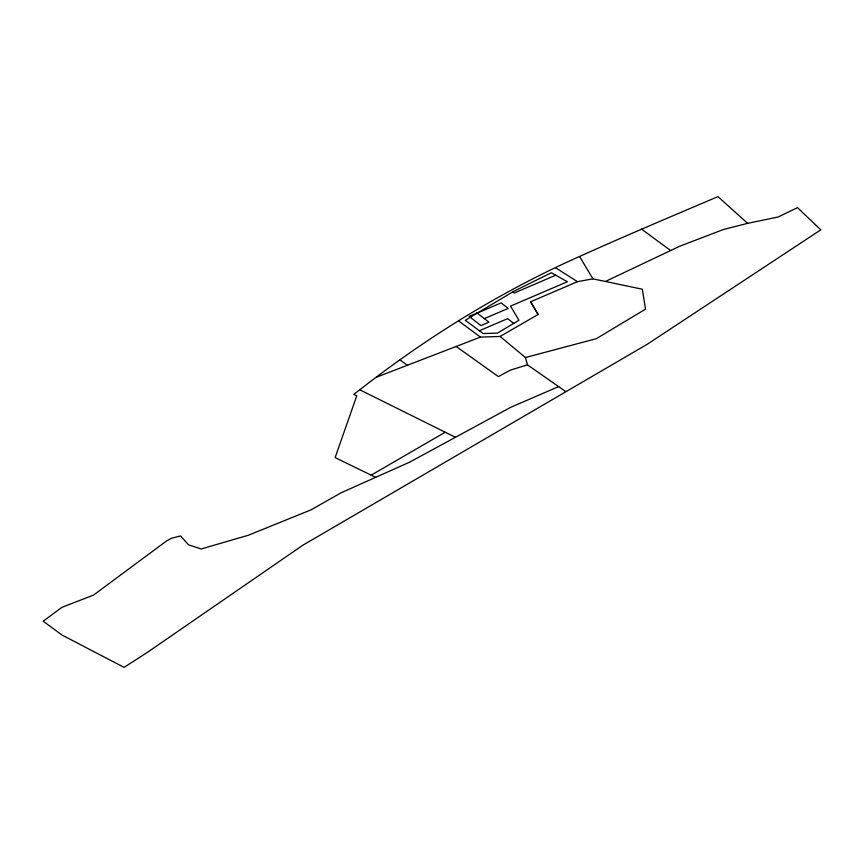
<?xml version="1.0" encoding="UTF-8"?>
<svg xmlns="http://www.w3.org/2000/svg" width="864" height="864" viewBox="0 0 864 864"><rect width="100%" height="100%" fill="white"/><g stroke="black" fill="none" stroke-linecap="round" stroke-linejoin="round"><path stroke-width="1.3" d="M375.721 477.371L335.113 457.607L356.778 395.777L353.765 394.286L359.78 389.783C423.749 339.79 493.085 296.471 566.73 262.267C616.745 239.468 667.397 218.171 717.952 196.625L747.619 223.344L778.086 217.015L797.494 207.652L820.8 229.846L647.546 344.077L302.659 545.335L147.28 652.45L124.092 667.375L61.938 634.997L43.2 621.238L61.884 607.338L93.474 595.123L166.633 540.907L171.461 538.261L180.565 535.939L188.568 544.838L201.161 548.975L248.324 535.259L310.943 509.89L341.302 492.685L409.396 462.283L510.678 407.333L558.641 386.597M445.176 432.216L371.196 475.168M500.094 336.463L538.142 314.474L530.593 301.784L577.454 281.675L592.877 278.845L642.341 289.213L645.505 309.15L596.354 338.677L525.42 357.534L500.094 336.463L480.438 337.1L376.78 377.071M605.675 281.351L679.698 246.24L723.254 229.576L747.619 223.344M555.714 275.227L514.188 293.036L512.73 291.902M477.252 313.114L501.12 302.886L508.205 308.394L484.337 318.632M479.401 330.75L507.632 318.643L513.745 323.395M565.715 391.532L527.515 364.878L510.408 370.094L498.42 376.618L456.127 346.475M359.78 389.783L455.425 437.303M555.498 267.7L577.454 281.675M399.87 359.813L407.657 365.515M641.498 229.111L670.572 250.474M458.644 320.954L480.438 337.1M530.55 301.784L538.142 314.474M579.647 256.576L592.877 278.845M525.42 357.534L527.515 364.878M513.454 291.47L465.275 320.285L483.214 333.569L497.491 333.104L518.962 320.274L510.538 306.115L567.389 281.74L551.318 272.776L513.454 291.47M477.112 313.006L469.152 316.418L480.967 325.598L488.927 322.186L477.112 313.006"/></g></svg>
